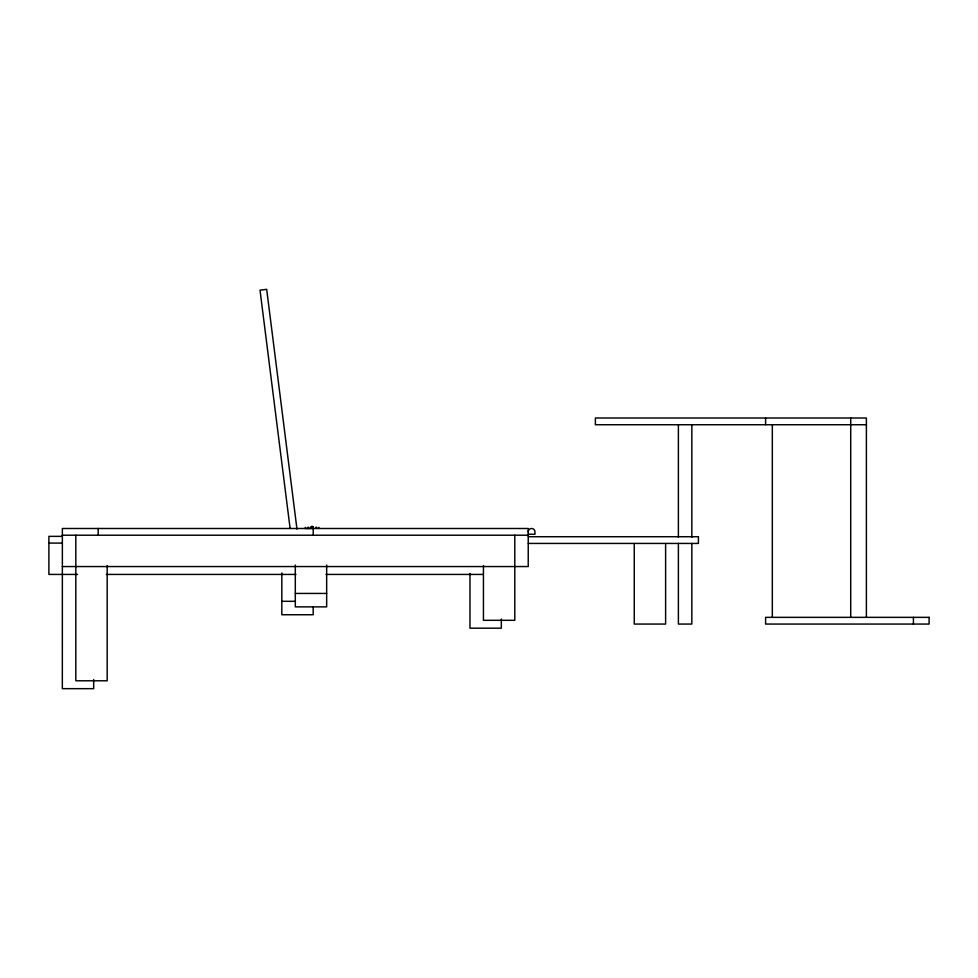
<?xml version="1.0" encoding="UTF-8"?>
<svg xmlns="http://www.w3.org/2000/svg" width="978" height="978" viewBox="0 0 978 978"><rect width="100%" height="100%" fill="white"/><g stroke="black" fill="none" stroke-linecap="round" stroke-linejoin="round"><path stroke-width="1.47" d="M311.811 528.45C308.645 525.944 315.491 525.956 312.349 528.45M313.168 527.228L311.921 526.262L310.98 527.57M307.569 527.362L308.681 527.35M866.386 424.733L595.382 424.733L595.382 418.009L866.386 418.009L866.386 617.35M315.76 527.325L316.86 527.325M528.23 534.245L534.954 534.245L534.954 531.849A3.362 3.362 0 0 0 531.592 528.487A3.362 3.362 0 0 0 528.23 531.849M62.372 535.211L528.23 535.211M62.335 536.36L48.9 536.36L48.9 574.428L77.531 574.428M528.352 536.714L698.414 536.714L698.414 543.438L528.352 543.438M48.9 543.083L62.335 543.083M62.372 566.555L528.23 566.555L528.23 528.487L62.372 528.487L62.335 688.659L93.692 688.659L93.692 679.563M106.382 574.428L295.918 574.428M326.029 574.428L483.022 574.428M295.307 593.438L326.664 593.438M281.823 601.311L295.27 601.311M296.97 529.159L266.676 289.341L260.014 290.185L290.111 528.499M310.918 527.338L310.931 528.45L305.332 528.499L305.319 527.374M913.428 617.35L913.428 624.062M850.713 418.009L850.713 617.35M772.327 424.733L772.327 617.35M765.603 418.009L765.603 424.733M691.837 424.733L691.837 537.325M691.837 543.413L691.837 624.062L678.39 624.062L678.39 543.413M678.39 424.733L678.39 537.325M665.615 543.511L665.615 624.062L634.257 624.062L634.257 543.511M514.795 535.211L514.795 620.309L483.438 620.309L483.438 565.602M501.323 619.062L501.323 628.182L469.966 628.182L469.966 573.475M326.664 565.064L326.664 606.873L295.307 606.873L295.307 565.064M318.828 527.325L318.828 528.45M313.229 527.325L313.229 535.211M313.18 607.277L313.18 614.746L281.823 614.746L281.823 572.937M107.177 565.529L107.177 680.786L75.819 680.786L75.819 535.211M98.216 528.487L98.216 535.211M929.1 617.35L765.603 617.35L765.603 624.062L929.1 624.062L929.1 617.35"/></g></svg>
